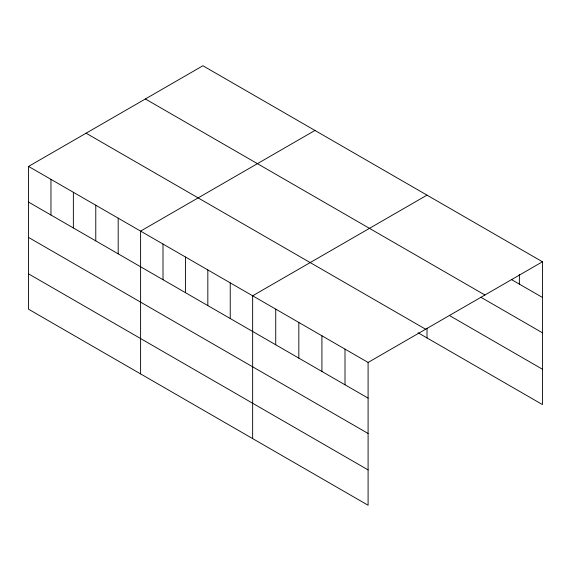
<?xml version="1.0" encoding="UTF-8"?>
<svg xmlns="http://www.w3.org/2000/svg" width="571" height="571" viewBox="0 0 571 571"><rect width="100%" height="100%" fill="white"/><g stroke="black" fill="none" stroke-linecap="round" stroke-linejoin="round"><path stroke-width="0.86" d="M28.55 166.418L368.095 362.449L368.095 505.249L28.55 309.218L28.55 166.418L202.905 65.751L542.45 261.782L542.45 404.582L418.043 332.757M314.956 130.445L140.602 231.105L140.602 373.905M427.008 195.132L252.646 295.799L252.646 438.599M368.095 362.449L542.45 261.782M511.666 279.676L542.45 297.448M145.369 98.969L484.915 295M480.882 297.255L542.45 332.807M450.098 315.906L542.45 369.23M86.085 133.2L425.631 329.231M28.55 202.084L368.095 398.115M28.55 237.436L368.095 433.468M28.55 273.859L368.095 469.897M519.36 274.316L519.36 284.122M427.008 328.211L427.008 337.932M345.005 349.117L345.005 384.783M321.916 335.791L321.916 371.457M298.826 322.458L298.826 358.124M275.736 309.125L275.736 344.791M230.234 282.859L230.234 318.525M207.83 269.919L207.83 305.585M185.418 256.986L185.418 292.652M163.006 244.045L163.006 279.711M118.19 218.172L118.19 253.838M95.778 205.232L95.778 240.898M73.366 192.291L73.366 227.957M50.962 179.351L50.962 215.024"/></g></svg>
